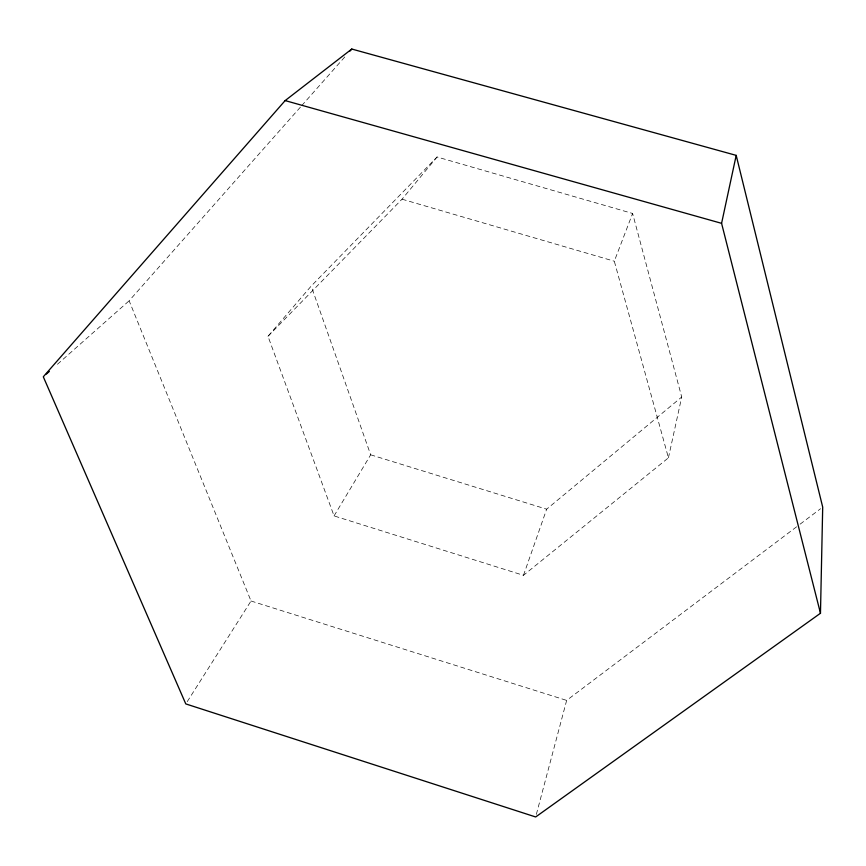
<?xml version="1.0" encoding="UTF-8"?>
<svg xmlns="http://www.w3.org/2000/svg" width="866" height="866" viewBox="0 0 866 866"><rect width="100%" height="100%" fill="white"/><g stroke="black" fill="none" stroke-linecap="round" stroke-linejoin="round"><path stroke-width="0.65" stroke-dasharray="4.33 3.25" d="M668.433 457.822L681.715 397.018L632.602 213.469L437.07 156.984L311.197 286.083L267.984 336.3L334.06 515.909L523.475 575.316L668.433 457.822L614.308 261.218L632.602 213.469M536.346 814.376L566.656 700.399L799.037 524.969M523.475 575.316L546.652 509.186L681.715 397.018M334.06 515.909L370.67 454.812L311.197 286.083M187.229 701.666L251.021 601.004L129.142 300.783L300.827 106.67M267.984 336.3L402.041 199.191L437.07 156.984M301.714 105.652L345.534 56.117M57.437 364.272L129.142 300.783M800.108 524.157L820.546 508.732M402.041 199.191L614.308 261.218M370.67 454.812L546.652 509.186M251.021 601.004L566.656 700.399"/><path stroke-width="1.3" d="M820.47 613.258L822.7 507.108L736.197 155.371L351.791 49.037L285.152 100.586L43.3 376.786L185.789 703.917L535.664 816.963L820.47 613.258L721.584 223.331L736.197 155.371M350.005 51.062L351.791 49.037M46.331 374.101L49.362 371.417M285.152 100.586L721.584 223.331"/></g></svg>
